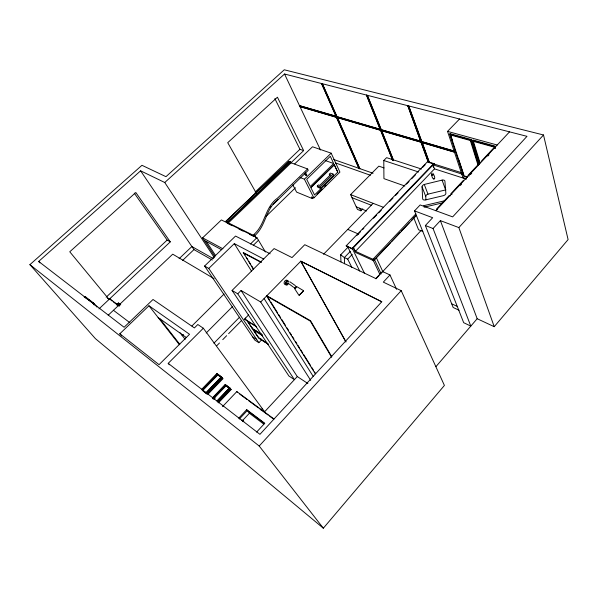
<?xml version="1.0" encoding="UTF-8"?>
<svg xmlns="http://www.w3.org/2000/svg" width="598" height="598" viewBox="0 0 598 598"><rect width="100%" height="100%" fill="white"/><g stroke="black" fill="none" stroke-linecap="round" stroke-linejoin="round"><path stroke-width="0.9" d="M432.758 173.106C437.691 180.304 431.98 181.725 431.42 173.48M433.393 178.877L433.819 178.316M287.832 283.288L286.748 284.207M432.018 174.87C431.734 176.171 434.38 174.354 432.601 174.534M295.861 287.047L296.361 286.382L303.605 290.718L299.037 295.442L294.448 288.371L295.689 287.062M295.651 287.257L294.859 288.079M39.879 262.851L38.653 261.446L140.605 170.826L164.756 182.51L284.536 74.01L526.988 136.337L452.649 216.887L420.162 204.942L414.534 210.885L432.66 217.717L425.365 225.521L463.682 322.688L470.813 326.104L433.064 228.518L440.382 220.625L477.174 318.719L494.232 326.695L568.1 239.589L543.507 134.976L284.267 69.794L165.96 176.672L141.95 165.302L29.9 264.652L95.403 338.64L323.339 528.206L444.411 385.441L401.206 290.658L383.318 282.136L389.971 274.96L382.466 271.477L375.843 278.571L304.763 244.709L292.026 257.581L274.093 248.581L232.069 290.426L288.916 376.015L294.403 379.655L237.735 293.797L232.069 290.426M435.912 366.664L477.174 318.719M323.339 528.206L259.203 446.026L401.206 290.658M494.232 326.695L458.86 227.584L543.507 134.976M256.624 432.092L264.75 423.279L246.682 409.675L238.684 418.204M263.292 410.789L264.63 411.775L297.281 376.553L241.054 290.479L237.735 293.797M294.919 287.9L294.448 288.371M261.034 409.966L262.305 408.606M242.085 420.626L241.824 420.125L242.609 420.469L249.396 413.255L246.682 409.675M375.94 278.847L379.125 275.439M382.309 272.03L421.127 230.439M296.488 287.287L295.973 286.786L296.331 286.569M239.342 419.049L247.325 410.52L264.66 423.586M495.271 148.439L494.755 146.667L495.234 146.159L472.973 140.014L472.502 140.508L479.693 163.673M463.54 180.207L450.795 193.827L452.073 194.268M480.418 162.178L467.928 175.513L469.221 175.924M481.569 160.944L493.851 147.826L495.159 148.184M435.785 210.69L509.541 131.852M460.363 185.395L461.641 184.035M470.469 174.586L471.725 173.256M487.781 156.071L489.015 154.755M303.605 290.718L299.374 295.098M416.47 215.325L373.638 260.706L372.965 259.278L415.887 213.86M374.333 259.726L390.322 242.781M391.6 241.428L399.913 232.622M401.191 231.269L409.51 222.456M411.424 220.423L415.902 215.684M331.561 357.148L310.265 321.059L310.549 320.752L266.91 295.756L269.862 300.465M222.508 406.655L236.823 391.593L273.966 418.989M217.156 400.712L229.355 387.953L225.222 384.888L212.425 398.216M217.089 401.146L229.796 387.848L225.259 384.492L212.604 397.677M217.642 401.325L223.413 395.285M225.984 392.602L229.834 388.573L229.355 387.953M217.575 401.766L230.275 388.476L229.796 387.848M218.023 402.334L230.708 389.044L226.164 385.688L213.538 398.859M218.442 402.865L231.12 389.59L230.708 389.044M478.572 164.951L470.798 140.037L471.269 139.543L450.115 133.698L449.651 134.184L463.6 176.208L467.023 177.3M213.09 398.29L225.73 385.112L225.259 384.492M212.91 398.836L225.693 385.508L225.222 384.888M351.908 267.485L347.715 259.136L352.237 254.419M433.064 164.913L434.492 168.868L355.459 251.317L353.126 247.325L355.661 252.506L373.638 260.706M213.964 399.397L215.22 398.081M434.32 163.613L352.237 248.977L352.005 248.499L433.722 163.546L433.901 164.046L433.206 163.389M350.196 251.511L344.373 257.566L344.568 263.77M216.932 374.004L217.425 374.647L202.438 390.113L201.93 389.485L216.932 374.004L221.081 377.046L206.018 392.647L206.527 393.282L211.543 388.08M201.489 389.582L216.977 373.608L221.529 376.942L205.974 393.058L202.124 390.083M214.675 384.835L221.574 377.689L221.081 377.046M206.474 393.693L222.015 377.585L221.529 376.942M340.957 261.917L340.673 254.8L348.432 246.75M206.938 394.276L222.463 378.175L217.911 374.841L202.46 390.8M208.029 394.157L222.89 378.736L222.463 378.175M270.184 253.799L235.537 236.061L204.606 266.028L254.778 340.068L258.867 342.706L261.461 340.015M202.64 389.552L211.019 380.904M212.305 379.573L216.82 374.916M352.237 248.977L346.167 245.853L427.585 161.617L433.722 163.546M356.729 235.634L360.609 231.62M362.545 229.617L363.838 228.279M373.518 218.255L376.747 214.914M378.684 212.91L381.27 210.234M389.664 201.541L392.893 198.2M395.48 195.531L398.059 192.855M406.453 184.169L409.039 181.493M411.618 178.817L415.498 174.81M422.599 167.455L425.185 164.779M267.829 343.686L258.388 337.653L258.852 337.175M466.492 178.787L462.942 177.651L447.528 131.381L459.556 119.002M323.54 254.262L373.159 203.342M246.81 320.393L252.192 328.422L252.662 327.936M258.388 337.653L253.133 329.819L253.604 329.341L261.498 334.327M384.043 167.918L378.833 166.154L350.6 194.627L357.462 209.442L360.893 210.817L362.792 208.874M420.633 141.285L407.814 105.704L420.633 141.285L381.135 129.669L367.419 95.448L366.574 95.097L380.201 129.392L336.853 116.64L322.412 83.877L321.664 83.556L336.113 116.296L299.344 105.607L336.113 116.296M421.119 142.212L381.539 130.67L421.119 142.212L428.445 162.305M407.701 105.809L408.755 106.085L421.672 141.591L454.779 151.182M429.357 162.731L422.151 142.518L455.123 152.243M216.88 345.622L219.488 342.975M222.748 339.657L226.657 335.68M228.615 333.691L241.659 320.431M241.054 290.479L260.698 301.997L300.824 261.184L381.793 301.736L259.951 434.327L168.21 363.345L203.32 328.227L264.63 411.775M256.602 326.867L244.53 319.07L248.663 314.862M213.935 343.17L239.499 317.246M404.891 186.023L383.931 178.638L383.789 160.503L386.6 157.663L421.5 169.032M206.19 333.004L232.458 306.625M358.987 168.464L336.532 117.253L299.785 106.534L336.435 117.35L358.987 168.464L359.809 168.748L337.377 117.5L359.809 168.748M226.567 222.015L253.029 235.186C265.445 225.513 264.48 207.252 277.584 198.095L307.604 168.972L308.254 170.288L273.249 204.389M182.106 335.717L183.414 334.417M191.951 325.94L224.108 293.992M278.287 199.388C265.198 208.545 266.192 226.799 253.791 236.472L253.029 235.186M337.765 172.119L314.533 194.941L310.878 187.682L334.245 164.727L337.765 172.119L334.245 164.727M381.135 129.669L420.745 141.18M337.272 117.597L380.702 130.289L392.744 160.271M292.841 184.894L296.593 192.1L312.395 198.596L313.696 197.31M316.94 194.103L322.128 188.968M324.721 186.404L326.022 185.118M312.395 198.596L311.558 196.936L313.868 197.886L339.926 172.104L331.15 153.17L312.515 146.772L294.724 163.859M408.755 106.085L421.777 141.487M317.261 186.075L319.803 187.069L333.019 174.033L333.617 175.311L320.431 188.34L317.889 187.338L317.261 186.075L318.428 184.924L319.698 185.417L330.582 174.698L329.296 174.22L330.447 173.084L333.019 174.033M334.342 164.764L310.878 187.682M253.32 245.315L258.478 240.246M250.465 244.006L256.938 237.66L265.467 252.005M333.684 163.531L310.28 186.494L306.692 179.363L330.32 156.317L333.684 163.531L325.252 160.533M253.462 269.474L243.379 252.61L261.348 262.133M204.606 266.028L208.769 268.45L234.304 243.633L263.733 259.054M305.391 174.952L306.714 175.057L305.391 174.952L304.696 173.562M266.05 216.371L295.434 187.757M300.076 177.509L304.419 179.198L331.15 153.17M269.915 207.626L271.245 206.332M367.419 95.448L381.24 129.564M119.817 333.781L148.954 305.772L189.551 334.282L159.046 364.675L119.817 333.781L121.626 335.919M227.345 223.263L226.051 221.178L289.118 161.348A0.987 0.374 46.7 0 0 290 162.118A0.987 0.374 46.7 0 0 290.336 161.804L291.136 162.798L228.376 222.912L227.524 221.91L290.336 161.804M226.051 221.178L289.118 161.348M336.853 116.64L380.306 129.288M227.86 222.075L290.688 161.938M290.905 162.82L303.657 150.606L277.427 97.212L227.733 142.683L256.43 193.348M214.974 256.632L202.61 237.832L221.395 219.937L256.938 237.66M182.48 260.556L193.954 249.605L212.365 260.025M255.107 192.115L299.934 149.298L303.657 150.606M179.094 258.71L191.876 246.54L213.501 258.717M108.201 315.236L172.725 254.165L214.099 278.69M116.588 304.666L118.374 302.969L120.422 304.479M116.887 304.883L118.225 303.612L119.615 304.636M117.201 305.264L118.539 303.993L119.929 305.017M98.976 308.904L170.281 241.861L135.806 192.504L69.764 251.78L109.03 299.374L107.58 298.297M106.13 297.221L167.156 240.067L170.281 241.861M322.412 83.877L336.951 116.543M424.288 184.453L442.101 180.11A2.788 1.757 -20 0 1 444.89 181.03L445.861 193.206A2.826 1.809 -19.9 0 1 443.596 195.613L425.417 199.926A2.796 1.794 -20.9 0 1 422.666 198.94L422.053 186.785A2.758 1.734 -21 0 1 424.288 184.453L427.951 194.148A2.728 1.742 -20.8 0 0 425.746 196.473L425.933 199.949M427.951 194.148L445.6 189.925A2.758 1.764 -19.7 0 1 445.921 189.858M423.571 205.727L443.806 200.965M424.139 207.2L442.587 202.871M447.528 131.381L497.222 145.015M449.651 134.184L470.798 140.037M472.502 140.508L494.755 146.667M494.232 147.123L473.392 141.345L479.962 162.559M421.672 141.591L454.667 151.301M337.377 117.5L380.702 130.289M422.046 142.623L455.018 152.363M433.438 163.83L462.247 172.912M428.273 162.267L427.585 161.617M429.977 162.806L432.533 163.613M462.299 174.175L432.556 164.749L433.483 167.335M467.539 176.941L464.041 175.827L450.511 134.991L470.32 140.493L478.041 165.19M434.492 168.868L466.276 179.064M383.789 160.503L418.6 172M450.623 195.815L449.345 195.374L436.376 209.233L437.654 209.696M333.736 159.502L373.07 173.263M335.343 162.865L370.401 175.259M289.23 162.088L307.604 168.972M440.382 220.625L458.86 227.584M350.6 194.627L383.385 207.297M425.365 225.521L433.064 228.518M352.035 197.714L371.5 205.301M422.823 231.463L418.578 229.781L413.734 217.777M356.266 206.863L366.619 210.989M347.767 229.4L358.665 234.102M346.167 245.853L352.005 248.499M354.973 251.1L372.965 259.278M451.707 303.829L457.62 306.58M459.07 310.25L453.172 307.492L414.534 210.885M347.715 259.136L344.373 257.566L340.673 254.8M289.978 281.845L295.345 285.612M228.174 223.682L232.308 225.745M238.916 229.041L243.05 231.105M249.665 234.409L252.969 236.061M381.733 301.796L300.764 261.236L345.891 341.839M243.124 252.857L261.094 262.387M202.61 237.832L222.905 248.798M204.247 240.321L221.581 249.732M310.265 321.059L266.633 296.04L315.281 373.757M289.335 284.117L293.693 287.361M264.114 298.604L313.12 376.262M93.37 304.016A1.727 0.979 -38.6 0 0 93.266 303.328L85.118 297.049A1.39 0.777 -38.5 0 0 84.617 297.004M244.53 319.07L256.318 326.441M252.192 328.422L262.462 334.902M253.133 329.819L262.604 335.807M267.859 343.843L261.618 339.851L260.81 338.647M268.45 344.381L259.084 338.393L246.787 320.05M252.61 336.861L256.699 339.492M297.281 376.553L307.88 383.527M203.32 328.227L197.833 324.512L194.402 327.928L153.021 299.493L124.1 327.263L38.653 261.446M158.126 317.508L186.12 337.414M222.015 377.585L216.977 373.608M217.425 374.647L221.574 377.689M221.589 377.779L222.89 378.736M242.609 420.469L243.678 421.612L242.511 421.022M120.736 304.86L118.374 302.969M239.708 394.097L247.198 399.628M248.693 400.727L258.426 407.918M259.928 409.017L268.166 415.102M269.661 416.208L273.406 418.966M119.473 306.034L109.718 298.821L112.088 300.981M113.59 302.095L118.845 305.982M225.73 385.112L230.275 388.476M225.693 385.508L229.834 388.573M229.176 388.147L231.12 389.59M113.433 310.28L129.803 322.636M249.396 413.255L263.83 424.161M84.154 296.907A1.794 0.994 -38.5 0 1 85.499 296.84L93.467 302.969L96.958 307.08M87.002 298.626L85.462 297.453A1.39 0.777 -38.5 0 0 85.23 297.393M88.452 299.74L93.512 303.642M204.479 391.697L206.527 393.282M203.911 391.705L205.839 393.192M29.9 264.652L259.203 446.026M295.875 287.915L295.143 287.631L295.659 288.131M294.784 288.012L295.3 288.513M294.724 288.087L295.24 288.587M294.665 288.139L295.143 288.685M85.499 296.84L86.658 298.2M85.215 297.109L86.68 298.836M93.168 303.238L94.641 304.973M118.225 303.612L118.539 303.993M168.21 363.345L169.391 364.795M226.373 221.335L227.524 221.91M159.853 318.741L179.766 344.246M148.954 305.772L179.4 344.732M180.043 332.705L185.163 339.365M217.911 374.841L218.337 375.394M226.164 385.688L226.582 386.226M236.823 391.593L237.458 392.438M134.273 193.139L167.156 240.067M140.605 170.826L193.954 249.605M208.769 268.45L258.867 342.706M245.479 318.099L245.763 318.525M253.604 329.341L254.554 330.761M164.756 182.51L214.376 257.745M206.325 241.443L215.512 255.451M260.698 301.997L310.706 380.38M234.304 243.633L251.526 271.171M270.842 302.035L277.719 313.031M278.698 314.6L280.664 317.74M281.643 319.31L285.575 325.596M287.047 327.951L288.52 330.305M289.993 332.66L291.465 335.015M292.444 336.584L293.917 338.946M295.39 341.301L296.87 343.656M297.849 345.225L299.815 348.365M300.794 349.935L302.76 353.074M303.739 354.651L310.616 365.64M311.595 367.209L313.561 370.349M314.541 371.926L315.527 373.496M243.379 252.61L244.851 254.987M246.331 257.357L247.804 259.734M248.79 261.319L250.756 264.48M251.736 266.065L253.216 268.442M254.337 234.812L256.243 238.011M310.549 320.752L331.83 356.849M300.824 261.184L345.958 341.892M304.419 179.198L313.868 197.886M305.316 172.269L306.714 175.057M305.369 173.256L306.415 175.341M274.871 98.603L299.934 149.298M347.341 246.077L359.69 271.021M319.803 187.069L320.431 188.34M352.207 248.275L364.488 273.308M329.296 174.22L329.902 175.498M284.536 74.01L320.476 149.963M372.898 259.629L379.984 274.624M374.139 258.882L381.203 273.891M376.359 257.783L382.989 271.978M359.704 208.231L360.893 210.817M389.971 274.96L396.579 289.305M321.56 83.653L336.009 116.393M366.462 95.202L380.201 129.392M380.597 130.386L392.647 160.376M381.644 130.566L393.671 160.57M381.539 130.67L393.566 160.675M422.053 186.785L425.746 196.473M422.151 142.518L429.461 162.626M421.014 142.324L428.34 162.409M442.101 180.11L445.6 189.925M450.115 133.698L452.439 140.709M458.823 159.972L463.749 174.863M471.269 139.543L479.028 164.465M285.904 284.416A2.332 1.615 -61.7 0 1 284.125 283.138A2.332 1.615 -61.7 0 1 285.62 280.372A2.332 1.615 -61.7 0 1 287.66 281.165M288.812 282.876A2.332 1.615 -61.7 0 1 286.031 285.029A2.332 1.615 -61.7 0 1 286.061 281.591A2.332 1.615 -61.7 0 1 288.819 281.793M287.885 283.205A1.218 0.845 -61.7 0 1 286.532 284.035A1.218 0.845 -61.7 0 1 286.367 282.503A1.218 0.845 -61.7 0 1 287.75 281.942M93.467 302.969A2.13 1.203 -38.6 0 1 93.542 304.337M93.609 303.732A1.727 0.979 -38.6 0 1 93.744 304.105M93.707 304.419A1.727 0.979 -38.6 0 1 93.572 304.756M243.678 421.56L242.25 420.245L243.678 421.56"/></g></svg>
